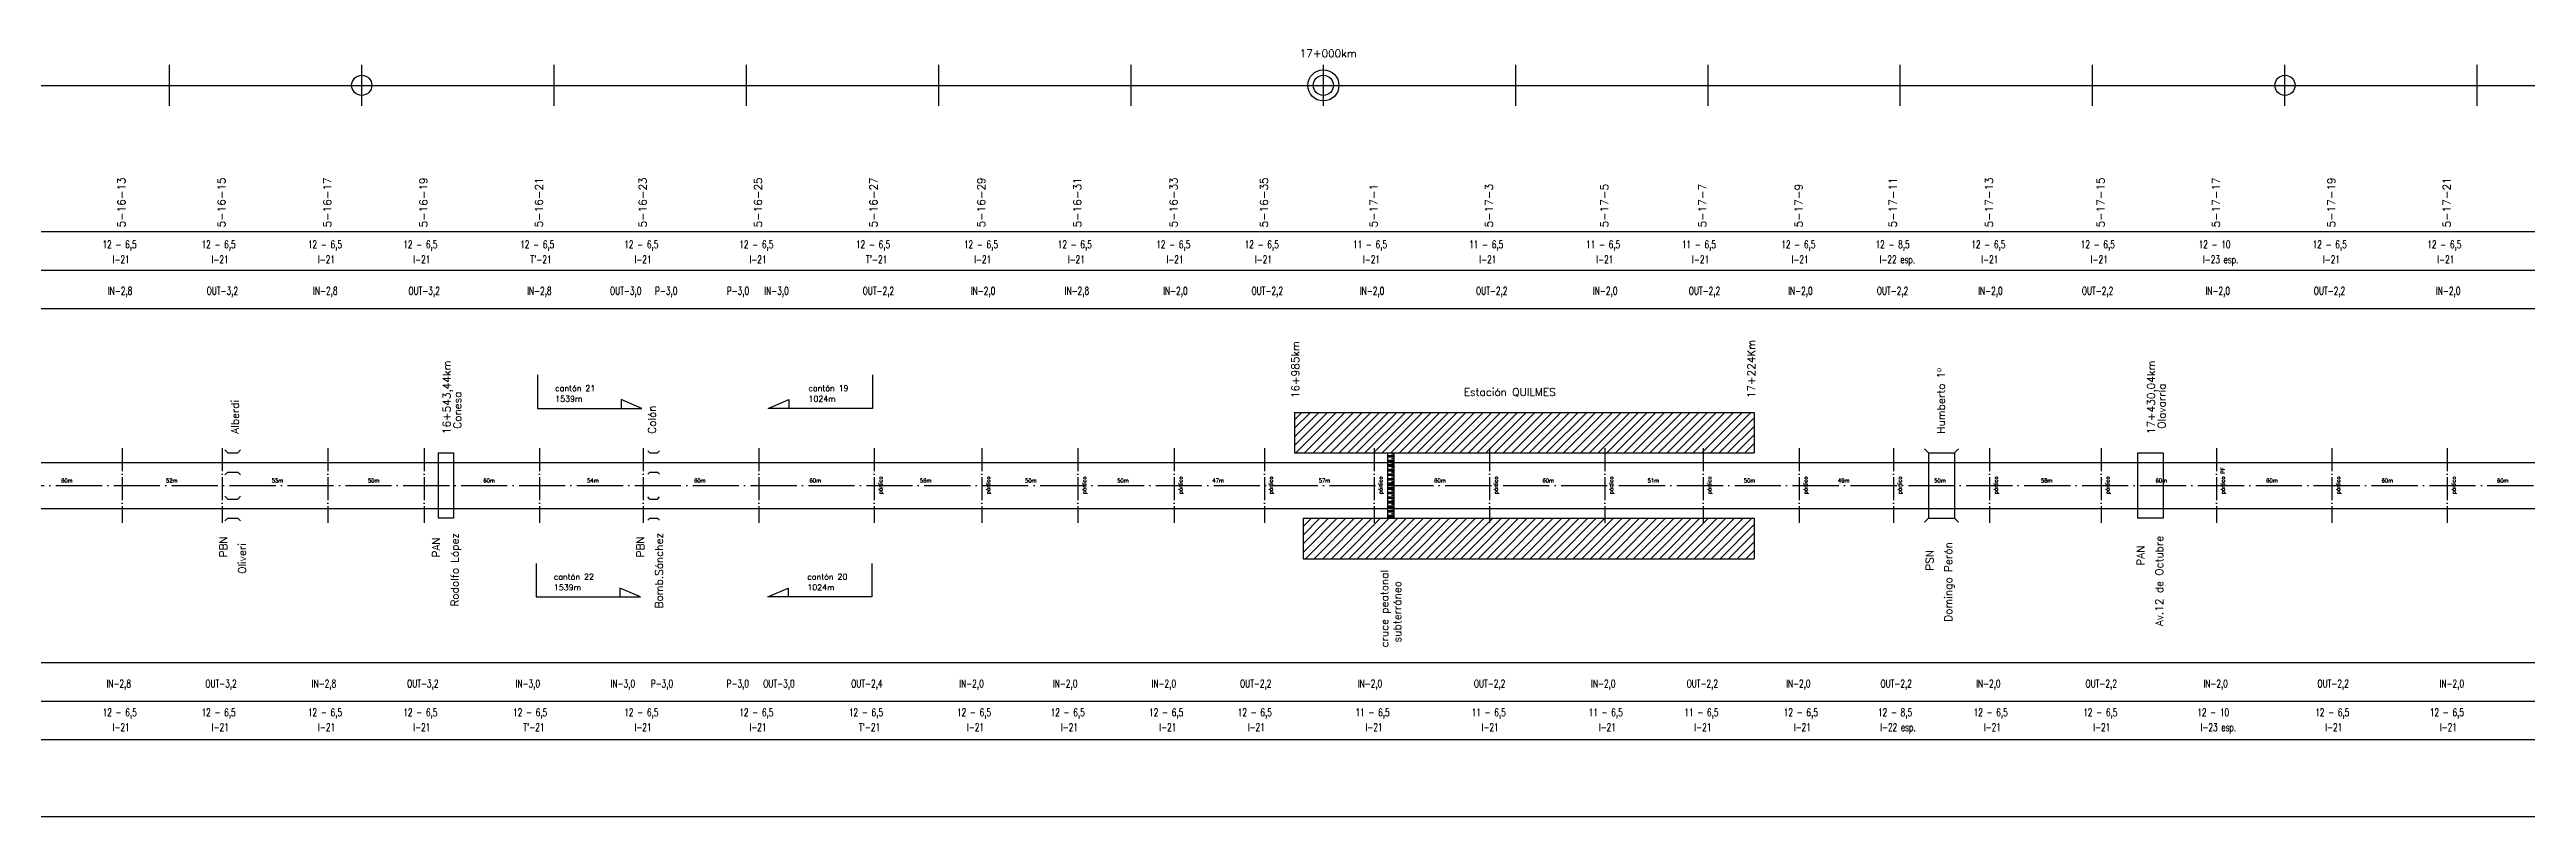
# Model space of a CAD drawing. Header units: millimetres. Extents: x 56 to 21898, y 145 to 1565.
# Drawn here: x 12406 to 13694, y 155 to 554 of the extents above; entities that cross this region are included whole.
import ezdxf

# ---------------------------------------------------------------- set-up
doc = ezdxf.new("R2010")
doc.units = ezdxf.units.MM
doc.linetypes.add('ACAD_ISO04W100', pattern=[30, 24, -3, 0, -3])
for name, color, linetype in [('catenaria via ascendente', 7, 'Continuous'), ('catenaria vía descendente', 7, 'Continuous'), ('Eje de entrevías', 1, 'Continuous'), ('longitud vano', 7, 'Continuous'), ('Nº de poste', 6, 'Continuous'), ('progresivas', 4, 'Continuous'), ('TEXTOS', 3, 'Continuous')]:
    doc.layers.add(name, color=color, linetype=linetype)
doc.styles.add('STYLE1', font='romans.shx')

msp = doc.modelspace()

# ---------------------------------------------------------------- hatches: boundary and pattern name
h = msp.add_hatch()
h.set_pattern_fill('ANSI31', color=8, style=0)
h.set_pattern_definition([(45, (-171.9055, -722.557), (-2.245064, 2.245064), [])])
h.paths.add_polyline_path([(13292.2, 365), (13053.2, 365), (13053.2, 344), (13292.2, 344)])
h = msp.add_hatch()
h.set_pattern_fill('CLAY', color=256, scale=0.5, style=0)
h.set_pattern_definition([(0, (-171.9055, -722.5569), (0, 2.38125), []), (0, (-171.9055, -722.16), (0, 2.38125), []), (0, (-171.9055, -721.763), (0, 2.38125), []), (0, (-171.9055, -720.9694), (0, 2.38125), [2.38125, -1.5875])])
h.paths.add_polyline_path([(13104.8, 344), (13104.8, 310), (13101.8, 310), (13101.8, 344)])
h = msp.add_hatch()
h.set_pattern_fill('ANSI31', color=8, style=0)
h.paths.add_polyline_path([(13057.7, 310), (13057.7, 289), (13292.2, 289), (13292.2, 310)])

# ---------------------------------------------------------------- linework, layer by layer
for p, q in [((12468.2, 524.4), (12468.2, 545.6)), ((12568.2, 524.4), (12568.2, 545.6)), ((12668.2, 524.4), (12668.2, 545.6)), ((12768.2, 524.4), (12768.2, 545.6)), ((12868.2, 524.4), (12868.2, 545.6)), ((12968.2, 524.4), (12968.2, 545.6)), ((13068.2, 524.4), (13068.2, 545.6)), ((13168.2, 524.4), (13168.2, 545.6)), ((13268.2, 524.4), (13268.2, 545.6)), ((13368.2, 524.4), (13368.2, 545.6)), ((13468.2, 524.4), (13468.2, 545.6)), ((13568.2, 524.4), (13568.2, 545.6)), ((13668.2, 524.4), (13668.2, 545.6)), ((68.2, 535), (21897.6, 535)), ((68.2, 459), (21897.6, 459)), ((68.2, 439), (21897.6, 439)), ((68.2, 419), (21897.6, 419)), ((12659.6, 384.6), (12659.6, 367.1)), ((12833.7, 384.6), (12833.7, 367.1)), ((12659.6, 367.1), (12713.8, 367.1)), ((12713.8, 367.1), (12703.1, 371.7)), ((12703.1, 371.7), (12703.1, 367.1)), ((12779.5, 367.1), (12790.2, 371.7)), ((12833.7, 367.1), (12779.5, 367.1)), ((12790.2, 371.7), (12790.2, 367.1)), ((13053.2, 365), (13053.2, 344)), ((13292.2, 365), (13292.2, 344)), ((12498.5, 344), (12497.1, 345.5)), ((12498.5, 344), (12503.7, 344)), ((12503.7, 344), (12505.1, 345.5)), ((12608, 344), (12608, 310)), ((12608, 344), (12616, 344)), ((12616, 344), (12616, 310)), ((12718, 344), (12716.9, 345.1)), ((12718, 344), (12722, 344)), ((12722, 344), (12723.1, 345.1)), ((13382.9, 344), (13380.8, 346.1)), ((13382.9, 344), (13396.4, 344)), ((13382.9, 344), (13382.9, 310)), ((13396.4, 344), (13398.5, 346.1)), ((13396.4, 344), (13396.4, 310)), ((13491.5, 344), (13491.5, 310)), ((13491.5, 344), (13504.8, 344)), ((13504.8, 344), (13504.8, 310)), ((12498.5, 334), (12497.1, 332.6)), ((12498.5, 334), (12503.7, 334)), ((12503.7, 334), (12505.1, 332.6)), ((12718, 334), (12716.9, 333)), ((12718, 334), (12722, 334)), ((12722, 334), (12723.1, 333)), ((12498.5, 320), (12497.1, 321.5)), ((12498.5, 310), (12497.1, 308.6)), ((12498.5, 320), (12503.7, 320)), ((12498.5, 310), (12503.7, 310)), ((12503.7, 320), (12505.1, 321.5)), ((12503.7, 310), (12505.1, 308.6)), ((12616, 310), (12608, 310)), ((12718, 320), (12716.9, 321.1)), ((12718, 310), (12716.9, 309)), ((12718, 320), (12722, 320)), ((12718, 310), (12722, 310)), ((12722, 320), (12723.1, 321.1)), ((12722, 310), (12723.1, 309)), ((13057.7, 310), (13057.7, 289)), ((13292.2, 310), (13292.2, 289)), ((13382.9, 310), (13380.8, 308)), ((13382.9, 310), (13396.4, 310)), ((13396.4, 310), (13398.5, 308)), ((13504.8, 310), (13491.5, 310)), ((12658.9, 286.5), (12658.9, 269.1)), ((12833.5, 286.5), (12833.5, 269.1)), ((12713.1, 269.1), (12702.4, 273.7)), ((12702.4, 273.7), (12702.4, 269.1)), ((12779.3, 269.1), (12790, 273.7)), ((12790, 273.7), (12790, 269.1)), ((12658.9, 269.1), (12713.1, 269.1)), ((12833.5, 269.1), (12779.3, 269.1)), ((68.2, 235), (21897.6, 235)), ((68.2, 215), (21897.6, 215)), ((68.2, 195), (21897.6, 195)), ((12074.6, 155), (13902.2, 155))]:
    msp.add_line(p, q)
at = {"linetype": 'ACAD_ISO04W100', "ltscale": 0.5}
for p, q in [((12443.6, 346.5), (12443.6, 307.6)), ((12495.6, 346.5), (12495.6, 307.6)), ((12550.6, 346.5), (12550.6, 307.6)), ((12600.6, 346.5), (12600.6, 307.6)), ((12660.6, 346.5), (12660.6, 307.6)), ((12714.6, 346.5), (12714.6, 307.6)), ((12774.6, 346.5), (12774.6, 307.6)), ((12834.6, 346.5), (12834.6, 307.6)), ((12890.6, 346.5), (12890.6, 307.6)), ((12940.6, 346.5), (12940.6, 307.6)), ((12990.6, 346.5), (12990.6, 307.6)), ((13037.6, 346.5), (13037.6, 307.6)), ((13094.6, 346.5), (13094.6, 307.6)), ((13154.6, 346.5), (13154.6, 307.6)), ((13214.6, 346.5), (13214.6, 307.6)), ((13265.6, 346.5), (13265.6, 307.6)), ((13315.6, 346.5), (13315.6, 307.6)), ((13364.6, 346.5), (13364.6, 307.6)), ((13414.6, 346.5), (13414.6, 307.6)), ((13472.6, 346.5), (13472.6, 307.6)), ((13532.6, 346.5), (13532.6, 307.6)), ((13592.6, 346.5), (13592.6, 307.6)), ((13652.6, 346.5), (13652.6, 307.6))]:
    msp.add_line(p, q, dxfattribs=at)
msp.add_lwpolyline([(13104.8, 344), (13104.8, 310), (13101.8, 310), (13101.8, 344)], close=True)
for centre, radius in [((13068.2, 535), 8.09), ((12568.2, 535), 5.24), ((13068.2, 535), 5.24), ((13568.2, 535), 5.24)]:
    msp.add_circle(centre, radius)
at = {"layer": 'catenaria via ascendente'}
for p, q in [((13053.2, 365), (13292.2, 365)), ((68.2, 339), (21897.6, 339)), ((13053.2, 344), (13292.2, 344))]:
    msp.add_line(p, q, dxfattribs=at)
at = {"layer": 'catenaria vía descendente'}
for p, q in [((68.2, 315), (21897.6, 315)), ((13057.7, 310), (13292.2, 310)), ((13057.7, 289), (13292.2, 289))]:
    msp.add_line(p, q, dxfattribs=at)
at = {"layer": 'Eje de entrevías', "linetype": 'ACAD_ISO04W100'}
msp.add_line((68.2, 327), (21897.6, 327), dxfattribs=at)

# ---------------------------------------------------------------- texts
at = {"layer": 'longitud vano', "linetype": 'Continuous', "style": 'STYLE1'}
for s, p in [('60m', (12411.9, 328.6)), ('52m', (12466.4, 328.6)), ('55m', (12521.4, 328.6)), ('50m', (12571.4, 328.6)), ('60m', (12631.4, 328.6)), ('54m', (12685.4, 328.6)), ('60m', (12741, 328.6)), ('60m', (12801, 328.6)), ('56m', (12858.4, 328.6)), ('50m', (12913.1, 328.6)), ('50m', (12961, 328.6)), ('47m', (13010.5, 328.6)), ('57m', (13065.8, 328.6)), ('60m', (13125.8, 328.6)), ('60m', (13182.1, 328.6)), ('51m', (13236.8, 328.6)), ('50m', (13286.8, 328.6)), ('49m', (13335.8, 328.6)), ('50m', (13385.8, 328.6)), ('58m', (13441.3, 328.6)), ('60m', (13500.9, 328.6)), ('60m', (13558.4, 328.6)), ('60m', (13618.4, 328.6)), ('60m', (13678.4, 328.6))]:
    msp.add_text(s, height=2, dxfattribs=at).set_placement(p)
at = {"layer": 'Nº de poste', "linetype": 'Continuous', "style": 'STYLE1'}
for s, p in [('5-16-13', (12445.3, 461.1)), ('5-16-15', (12497.3, 461.1)), ('5-16-17', (12552.3, 461.1)), ('5-16-19', (12602.3, 461.1)), ('5-16-21', (12662.3, 461.1)), ('5-16-23', (12716.3, 461.1)), ('5-16-25', (12776.3, 461.1)), ('5-16-27', (12836.3, 461.1)), ('5-16-29', (12892.3, 461.1)), ('5-16-31', (12942.3, 461.1)), ('5-16-33', (12992.3, 461.1)), ('5-16-35', (13039.3, 461.1)), ('5-17-1', (13096.3, 461.1)), ('5-17-3', (13156.3, 461.1)), ('5-17-5', (13216.3, 461.1)), ('5-17-7', (13267.3, 461.1)), ('5-17-9', (13317.3, 461.1)), ('5-17-11', (13366.3, 461.1)), ('5-17-13', (13416.3, 461.1)), ('5-17-15', (13474.3, 461.1)), ('5-17-17', (13534.3, 461.1)), ('5-17-19', (13594.3, 461.1)), ('5-17-21', (13654.3, 461.1))]:
    msp.add_text(s, height=4, rotation=90, dxfattribs=at).set_placement(p)
at = {"layer": 'progresivas', "linetype": 'Continuous', "style": 'STYLE1'}
msp.add_text('17+000km', height=4, dxfattribs=at).set_placement((13055.9, 549.6))
for s, p in [('16+985km', (13055.7, 372.4)), ('17+224Km', (13292.7, 372.4)), ('16+543,44km', (12614.4, 353.7)), ('17+430,04km', (13500.6, 353.7))]:
    msp.add_text(s, height=4, rotation=90, dxfattribs=at).set_placement(p)
at = {"layer": 'TEXTOS', "linetype": 'Continuous', "style": 'STYLE1', "width": 0.7}
for s, p in [('12 - 6,5', (12433.4, 450.3)), ('12 - 6,5', (12484.9, 450.3)), ('12 - 6,5', (12540.2, 450.3)), ('12 - 6,5', (12589.8, 450.3)), ('12 - 6,5', (12650.6, 450.3)), ('12 - 6,5', (12704.7, 450.3)), ('12 - 6,5', (12764.5, 450.3)), ('12 - 6,5', (12825.2, 450.3)), ('12 - 6,5', (12881.3, 450.3)), ('12 - 6,5', (12930.1, 450.3)), ('12 - 6,5', (12981.3, 450.3)), ('12 - 6,5', (13027.3, 450.3)), ('11 - 6,5', (13083.6, 450.3)), ('11 - 6,5', (13144, 450.3)), ('11 - 6,5', (13204.8, 450.3)), ('11 - 6,5', (13254.6, 450.3)), ('12 - 6,5', (13306.3, 450.3)), ('12 - 8,5', (13355.3, 450.3)), ('12 - 6,5', (13405.1, 450.3)), ('12 - 6,5', (13462, 450.3)), ('12 - 10', (13523.3, 450.3)), ('12 - 6,5', (13582.6, 450.3)), ('12 - 6,5', (13642.2, 450.3)), ('I-21', (12438.7, 442.5)), ('I-21', (12490.1, 442.5)), ('I-21', (12545.4, 442.5)), ('I-21', (12595, 442.5)), ("T'-21", (12655.9, 442.5)), ('I-21', (12710, 442.5)), ('I-21', (12769.8, 442.5)), ("T'-21", (12830.4, 442.5)), ('I-21', (12886.6, 442.5)), ('I-21', (12935.3, 442.5)), ('I-21', (12986.6, 442.5)), ('I-21', (13032.6, 442.5)), ('I-21', (13088.8, 442.5)), ('I-21', (13149.3, 442.5)), ('I-21', (13210.1, 442.5)), ('I-21', (13259.9, 442.5)), ('I-21', (13311.6, 442.5)), ('I-22 esp.', (13357.4, 442.5)), ('I-21', (13410.3, 442.5)), ('I-21', (13467.2, 442.5)), ('I-23 esp.', (13525.5, 442.5)), ('I-21', (13587.9, 442.5)), ('I-21', (13647.4, 442.5)), ('IN-2,8', (12436.2, 426.2)), ('OUT-3,2', (12487.6, 426.2)), ('IN-2,8', (12542.9, 426.2)), ('OUT-3,2', (12592.5, 426.2)), ('IN-2,8', (12654.2, 426.2)), ('OUT-3,0', (12697.3, 426.2)), ('P-3,0', (12720.7, 426.2)), ('P-3,0', (12758, 426.2)), ('IN-3,0', (12777.5, 426.2)), ('OUT-2,2', (12828.7, 426.2)), ('IN-2,0', (12884.9, 426.2)), ('IN-2,8', (12933.7, 426.2)), ('IN-2,0', (12984.9, 426.2)), ('OUT-2,2', (13030.9, 426.2)), ('IN-2,0', (13087.2, 426.2)), ('OUT-2,2', (13147.6, 426.2)), ('IN-2,0', (13208.4, 426.2)), ('OUT-2,2', (13258.2, 426.2)), ('IN-2,0', (13309.9, 426.2)), ('OUT-2,2', (13356, 426.2)), ('IN-2,0', (13408.7, 426.2)), ('OUT-2,2', (13462.6, 426.2)), ('IN-2,0', (13526.9, 426.2)), ('OUT-2,2', (13583.2, 426.2)), ('IN-2,0', (13646.7, 426.2)), ('IN-2,8', (12435.5, 222.1)), ('OUT-3,2', (12486.9, 222.1)), ('IN-2,8', (12542.2, 222.1)), ('OUT-3,2', (12591.8, 222.1)), ('IN-3,0', (12648.2, 222.1)), ('IN-3,0', (12697.6, 222.1)), ('P-3,0', (12718.5, 222.1)), ('P-3,0', (12757.9, 222.1)), ('OUT-3,0', (12777, 222.1)), ('OUT-2,4', (12822.7, 222.1)), ('IN-2,0', (12878.9, 222.1)), ('IN-2,0', (12927.6, 222.1)), ('IN-2,0', (12978.9, 222.1)), ('OUT-2,2', (13024.9, 222.1)), ('IN-2,0', (13086.1, 222.1)), ('OUT-2,2', (13146.5, 222.1)), ('IN-2,0', (13207.4, 222.1)), ('OUT-2,2', (13257.1, 222.1)), ('IN-2,0', (13308.8, 222.1)), ('OUT-2,2', (13357.9, 222.1)), ('IN-2,0', (13407.6, 222.1)), ('OUT-2,2', (13464.5, 222.1)), ('IN-2,0', (13525.8, 222.1)), ('OUT-2,2', (13585.1, 222.1)), ('IN-2,0', (13648.6, 222.1)), ('12 - 6,5', (12433.5, 207.1)), ('12 - 6,5', (12484.9, 207.1)), ('12 - 6,5', (12540.2, 207.1)), ('12 - 6,5', (12589.8, 207.1)), ('12 - 6,5', (12646.9, 207.1)), ('12 - 6,5', (12704.7, 207.1)), ('12 - 6,5', (12764.5, 207.1)), ('12 - 6,5', (12821.5, 207.1)), ('12 - 6,5', (12877.7, 207.1)), ('12 - 6,5', (12926.4, 207.1)), ('12 - 6,5', (12977.6, 207.1)), ('12 - 6,5', (13023.7, 207.1)), ('11 - 6,5', (13084.9, 207.1)), ('11 - 6,5', (13145.3, 207.1)), ('11 - 6,5', (13206.1, 207.1)), ('11 - 6,5', (13255.9, 207.1)), ('12 - 6,5', (13307.6, 207.1)), ('12 - 8,5', (13356.6, 207.1)), ('12 - 6,5', (13406.3, 207.1)), ('12 - 6,5', (13463.3, 207.1)), ('12 - 10', (13522.6, 207.1)), ('12 - 6,5', (13583.9, 207.1)), ('12 - 6,5', (13643.5, 207.1)), ('I-21', (12438.7, 199.4)), ('I-21', (12490.2, 199.4)), ('I-21', (12545.5, 199.4)), ('I-21', (12595, 199.4)), ("T'-21", (12652.2, 199.4)), ('I-21', (12710, 199.4)), ('I-21', (12769.8, 199.4)), ("T'-21", (12826.7, 199.4)), ('I-21', (12882.9, 199.4)), ('I-21', (12931.7, 199.4)), ('I-21', (12982.9, 199.4)), ('I-21', (13028.9, 199.4)), ('I-21', (13090.1, 199.4)), ('I-21', (13150.5, 199.4)), ('I-21', (13211.4, 199.4)), ('I-21', (13261.1, 199.4)), ('I-21', (13312.8, 199.4)), ('I-22 esp.', (13357.7, 199.4)), ('I-21', (13411.6, 199.4)), ('I-21', (13468.5, 199.4)), ('I-23 esp.', (13524.3, 199.4)), ('I-21', (13589.1, 199.4)), ('I-21', (13648.7, 199.4))]:
    msp.add_text(s, height=4, dxfattribs=at).set_placement(p)
at = {"layer": 'TEXTOS', "linetype": 'Continuous', "style": 'STYLE1'}
for s, p in [('Humberto 1º', (13391.4, 353.9)), ('Conesa', (12619.9, 356.5)), ('Olavarría', (13506.1, 356.5)), ('Alberdi', (12504.3, 353.9)), ('Colón', (12721.1, 353.9)), ('PBN', (12498.3, 289.6)), ('Oliveri', (12508, 281.1)), ('PAN', (12608.9, 289.6)), ('Rodolfo López', (12618.6, 264.1)), ('PBN', (12715.1, 289.6)), ('Bomb.Sánchez', (12724.8, 263.1)), ('Domingo Perón', (13395.1, 256.2)), ('Av.12 de Octubre', (13504.8, 253.9)), ('PSN', (13385.4, 282.7)), ('PAN', (13495.1, 285.4)), ('cruce peatonal', (13101.9, 242.9)), ('subterráneo', (13108.6, 245.5))]:
    msp.add_text(s, height=4, rotation=90, dxfattribs=at).set_placement(p)
for s, height, p in [('cantón 21', 3, (12668.8, 376.1)), ('1539m', 3, (12668.8, 370.6)), ('cantón 19', 3, (12800.5, 376.1)), ('1024m', 3, (12800.5, 370.6)), ('Estación QUILMES', 4, (13141.2, 373.6)), ('cantón 22', 3, (12668.1, 278.1)), ('1539m', 3, (12668.1, 272.6)), ('cantón 20', 3, (12799.9, 278.1)), ('1024m', 3, (12799.9, 272.6))]:
    msp.add_text(s, height=height, dxfattribs=at).set_placement(p)
at = {"layer": 'TEXTOS', "color": 6, "linetype": 'Continuous', "style": 'STYLE1'}
for s, p in [('pórtico PF', (13536.9, 322.5)), ('pórtico', (12838.9, 322.5)), ('pórtico', (12894.9, 322.5)), ('pórtico', (12944.9, 322.5)), ('pórtico', (12994.9, 322.5)), ('pórtico', (13041.9, 322.5)), ('pórtico', (13098.9, 322.5)), ('pórtico', (13158.9, 322.5)), ('pórtico', (13218.9, 322.5)), ('pórtico', (13269.9, 322.5)), ('pórtico', (13319.9, 322.5)), ('pórtico', (13368.9, 322.5)), ('pórtico', (13418.9, 322.5)), ('pórtico', (13476.9, 322.5)), ('pórtico', (13596.9, 322.5)), ('pórtico', (13656.9, 322.5))]:
    msp.add_text(s, height=2, rotation=90, dxfattribs=at).set_placement(p)

doc.saveas('drawing.dxf')
